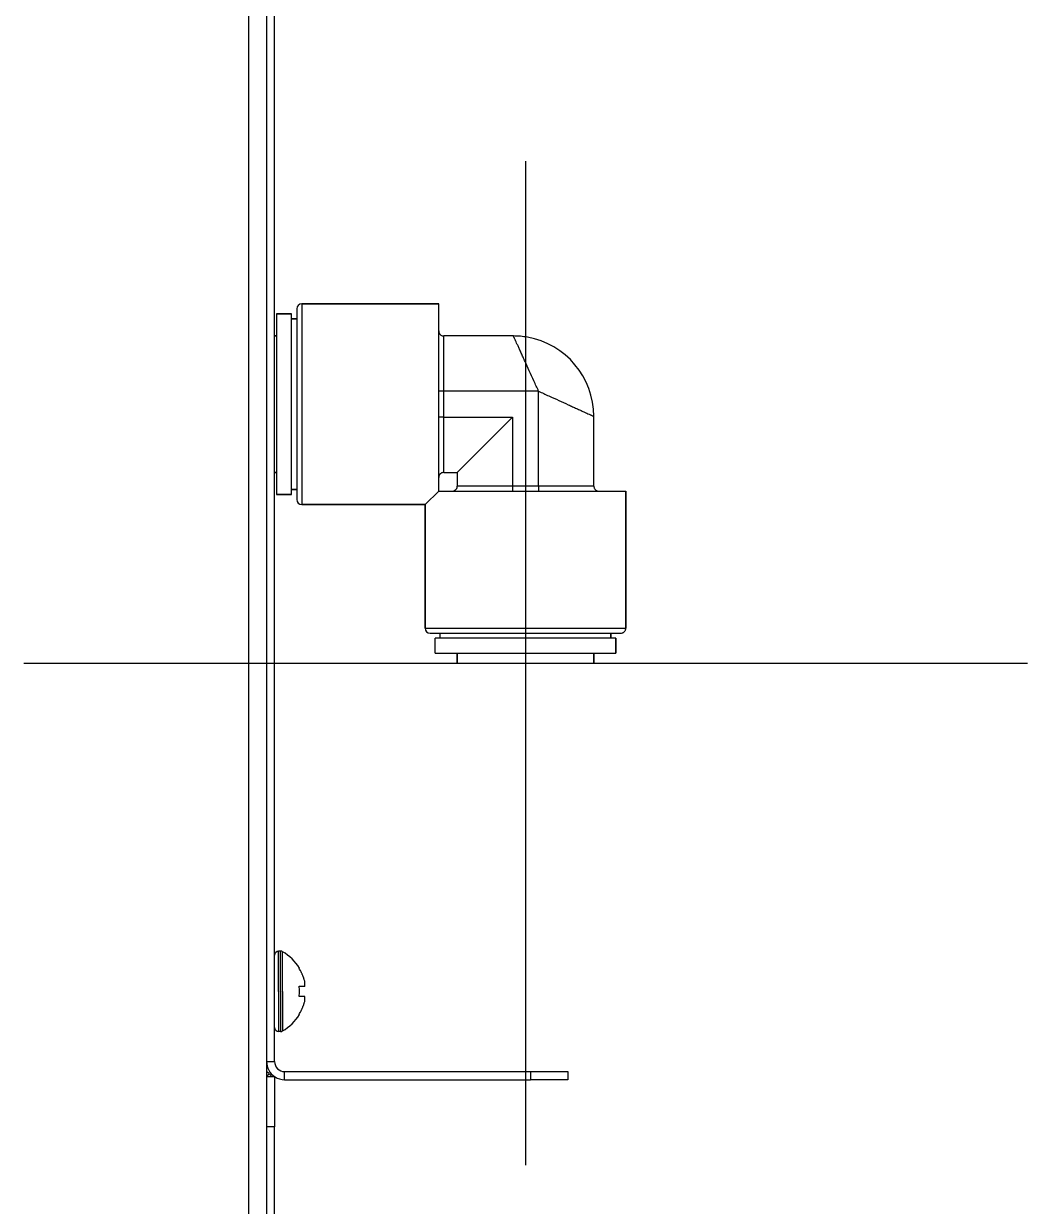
# Model space of a CAD drawing. Header units: millimetres. Extents: x -1584 to 3730, y -1918 to 2655.
# Drawn here: x -718 to -618, y 275.4 to 393.2 of the extents above; entities that cross this region are included whole.
import ezdxf

# ---------------------------------------------------------------- set-up
doc = ezdxf.new("R2010")
doc.units = ezdxf.units.MM
doc.header["$LTSCALE"] = 65.395
doc.layers.get('0').update_dxf_attribs({"linetype": 'CONTINUOUS'})
doc.layers.add('ASSI', color=7, linetype='CONTINUOUS')
doc.layers.add('GEOM', color=7, linetype='CONTINUOUS')

msp = doc.modelspace()

# ---------------------------------------------------------------- linework, layer by layer
at = {"linetype": 'Continuous'}
for p, q in [((-693.83, 982.35), (-693.83, -137.15)), ((-695.63, 970.4), (-695.63, -137.15)), ((-690.33, 365.33), (-676.68, 365.33)), ((-690.33, 365.33), (-690.33, 345.33)), ((-692.83, 364.33), (-692.83, 362.13)), ((-692.83, 364.33), (-691.33, 364.33)), ((-691.33, 364.33), (-692.83, 364.33)), ((-691.33, 363.84), (-691.33, 364.33)), ((-690.83, 364.83), (-690.83, 363.83)), ((-691.33, 363.83), (-691.33, 363.84)), ((-691.33, 363.83), (-690.83, 363.83)), ((-690.83, 363.83), (-691.33, 363.83)), ((-691.33, 346.83), (-691.33, 363.83)), ((-690.83, 363.83), (-690.83, 346.83)), ((-692.83, 362.13), (-692.83, 348.53)), ((-669.23, 362.13), (-676.18, 362.13)), ((-676.18, 356.63), (-676.18, 362.13)), ((-676.18, 356.63), (-676.68, 356.63)), ((-676.18, 354.03), (-676.18, 356.63)), ((-666.73, 356.63), (-676.18, 356.63)), ((-666.73, 347.18), (-666.73, 356.63)), ((-676.18, 354.03), (-676.68, 354.03)), ((-676.18, 354.03), (-669.33, 354.03)), ((-676.18, 348.53), (-676.18, 354.03)), ((-669.33, 354.03), (-674.83, 348.53)), ((-669.33, 354.03), (-669.33, 347.18)), ((-661.23, 347.18), (-661.23, 354.13)), ((-692.83, 348.53), (-692.83, 346.33)), ((-676.18, 348.53), (-674.83, 348.53)), ((-674.83, 348.53), (-674.83, 347.18)), ((-691.33, 346.83), (-690.83, 346.83)), ((-690.83, 346.83), (-691.33, 346.83)), ((-691.33, 346.82), (-691.33, 346.83)), ((-691.33, 346.33), (-691.33, 346.82)), ((-690.83, 346.83), (-690.83, 345.83)), ((-669.33, 347.18), (-674.83, 347.18)), ((-666.73, 347.18), (-669.33, 347.18)), ((-669.33, 347.18), (-669.33, 346.68)), ((-661.23, 347.18), (-666.73, 347.18)), ((-666.73, 347.18), (-666.73, 346.68)), ((-658.03, 346.68), (-658.03, 333.03)), ((-692.83, 346.33), (-691.33, 346.33)), ((-691.33, 346.33), (-692.83, 346.33)), ((-690.33, 345.33), (-678.03, 345.33)), ((-678.03, 345.33), (-678.03, 333.03)), ((-678.03, 333.03), (-658.03, 333.03)), ((-677.53, 332.53), (-676.53, 332.53)), ((-676.53, 332.03), (-676.53, 332.53)), ((-676.53, 332.03), (-676.53, 332.53)), ((-676.53, 332.53), (-659.53, 332.53)), ((-659.53, 332.03), (-659.53, 332.53)), ((-659.53, 332.53), (-658.53, 332.53)), ((-659.53, 332.53), (-659.53, 332.03)), ((-677.03, 330.53), (-677.03, 332.03)), ((-677.03, 330.53), (-677.03, 332.03)), ((-676.55, 332.03), (-677.03, 332.03)), ((-676.53, 332.03), (-676.55, 332.03)), ((-659.53, 332.03), (-676.53, 332.03)), ((-659.52, 332.03), (-659.53, 332.03)), ((-659.03, 332.03), (-659.52, 332.03)), ((-659.03, 330.53), (-659.03, 332.03)), ((-659.03, 332.03), (-659.03, 330.53)), ((-677.03, 330.53), (-674.83, 330.53)), ((-674.83, 330.53), (-661.23, 330.53)), ((-661.23, 330.53), (-659.03, 330.53)), ((-690.59, 299.15), (-690.55, 299.15)), ((-690.59, 297.35), (-690.04, 297.35)), ((-690.04, 296.35), (-690.59, 296.35)), ((-690.55, 294.55), (-690.59, 294.55))]:
    msp.add_line(p, q, dxfattribs=at)
at = {"color": 4}
for p, q in [((-668.03, 379.53), (-668.03, 279.53)), ((-718.03, 329.53), (-618.03, 329.53))]:
    msp.add_line(p, q, dxfattribs=at)
at = {"linetype": 'Continuous'}
for centre, radius, start, end in [((-690.33, 364.83), 0.5, 90, 180), ((-690.33, 364.83), 0.5, 90, 180), ((-676.18, 362.63), 0.5, 180, 198), ((-676.18, 362.63), 0.5, 180, 198), ((-676.18, 362.63), 0.5, 198, 208.2857), ((-676.18, 362.63), 0.5, 198, 208.2857), ((-676.18, 362.63), 0.5, 208.2857, 216), ((-676.18, 362.63), 0.5, 208.2857, 216), ((-676.18, 362.63), 0.5, 216, 226.8), ((-676.18, 362.63), 0.5, 216, 226.8), ((-676.18, 362.63), 0.5, 226.8, 234), ((-676.18, 362.63), 0.5, 226.8, 234), ((-676.18, 362.63), 0.5, 234, 252), ((-676.18, 362.63), 0.5, 234, 252), ((-676.18, 362.63), 0.5, 252, 270), ((-676.18, 362.63), 0.5, 252, 270), ((-669.23, 354.13), 8, 80, 90), ((-669.23, 354.13), 8, 80, 90), ((-669.23, 354.13), 8, 360, 80), ((-669.23, 354.13), 8, 0, 80), ((-676.18, 348.03), 0.5, 162, 180), ((-676.18, 348.03), 0.5, 162, 180), ((-676.18, 348.03), 0.5, 153.4938, 162), ((-676.18, 348.03), 0.5, 153.4938, 162), ((-676.18, 348.03), 0.5, 144, 153.4938), ((-676.18, 348.03), 0.5, 144, 153.4938), ((-676.18, 348.03), 0.5, 134.1874, 144), ((-676.18, 348.03), 0.5, 134.1874, 144), ((-676.18, 348.03), 0.5, 126, 134.1874), ((-676.18, 348.03), 0.5, 126, 134.1874), ((-676.18, 348.03), 0.5, 114.4921, 126), ((-676.18, 348.03), 0.5, 114.4921, 126), ((-676.18, 348.03), 0.5, 108, 114.4921), ((-676.18, 348.03), 0.5, 108, 114.4921), ((-676.18, 348.03), 0.5, 90, 108), ((-676.18, 348.03), 0.5, 90, 108), ((-675.33, 347.18), 0.5, 270, 288), ((-675.33, 347.18), 0.5, 270, 288), ((-675.33, 347.18), 0.5, 288, 298.2857), ((-675.33, 347.18), 0.5, 288, 298.2857), ((-675.33, 347.18), 0.5, 298.2857, 306), ((-675.33, 347.18), 0.5, 298.2857, 306), ((-675.33, 347.18), 0.5, 306, 316.8), ((-675.33, 347.18), 0.5, 306, 316.8), ((-675.33, 347.18), 0.5, 316.8, 324), ((-675.33, 347.18), 0.5, 316.8, 324), ((-675.33, 347.18), 0.5, 324, 342), ((-675.33, 347.18), 0.5, 324, 342), ((-675.33, 347.18), 0.5, 342, 360), ((-675.33, 347.18), 0.5, 342, 360), ((-660.73, 347.18), 0.5, 180, 198), ((-660.73, 347.18), 0.5, 180, 198), ((-660.73, 347.18), 0.5, 198, 204.4922), ((-660.73, 347.18), 0.5, 198, 204.4922), ((-660.73, 347.18), 0.5, 204.4922, 216), ((-660.73, 347.18), 0.5, 204.4922, 216), ((-660.73, 347.18), 0.5, 216, 224.1874), ((-660.73, 347.18), 0.5, 216, 224.1874), ((-660.73, 347.18), 0.5, 224.1874, 234), ((-660.73, 347.18), 0.5, 224.1874, 234), ((-660.73, 347.18), 0.5, 234, 243.4938), ((-660.73, 347.18), 0.5, 234, 243.4938), ((-660.73, 347.18), 0.5, 243.4938, 252), ((-660.73, 347.18), 0.5, 243.4938, 252), ((-660.73, 347.18), 0.5, 252, 270), ((-660.73, 347.18), 0.5, 252, 270), ((-690.33, 345.83), 0.5, 180, 270), ((-690.33, 345.83), 0.5, 180, 270), ((-677.53, 333.03), 0.5, 180, 270), ((-658.53, 333.03), 0.5, 270, 288), ((-658.53, 333.03), 0.5, 270, 288), ((-658.53, 333.03), 0.5, 288, 298.7744), ((-658.53, 333.03), 0.5, 288, 298.7744), ((-658.53, 333.03), 0.5, 298.7744, 306), ((-658.53, 333.03), 0.5, 298.7744, 306), ((-658.53, 333.03), 0.5, 306, 317.2071), ((-658.53, 333.03), 0.5, 306, 317.2071), ((-658.53, 333.03), 0.5, 317.2071, 324), ((-658.53, 333.03), 0.5, 317.2071, 324), ((-658.53, 333.03), 0.5, 324, 336.2568), ((-658.53, 333.03), 0.5, 324, 336.2568), ((-658.53, 333.03), 0.5, 336.2568, 342), ((-658.53, 333.03), 0.5, 336.2568, 342), ((-658.53, 333.03), 0.5, 342, 360), ((-658.53, 333.03), 0.5, 342, 360), ((-694.64, 296.66), 4.75, 28.9687, 31.5341), ((-694.64, 296.67), 4.75, 28.0074, 28.9684), ((-694.63, 296.67), 4.75, 26.6813, 28.0074), ((-694.63, 296.67), 4.74, 25.5402, 26.6812), ((-694.63, 296.67), 4.74, 24.5722, 25.5402), ((-694.62, 296.67), 4.73, 23.3175, 24.5722), ((-694.62, 296.67), 4.73, 22.5474, 23.3174), ((-694.61, 296.68), 4.72, 21.0025, 22.5476), ((-694.6, 296.68), 4.72, 20.5181, 21.0023), ((-694.59, 296.68), 4.7, 18.4656, 20.5187), ((-694.58, 296.69), 4.68, 17.3773, 18.465), ((-694.56, 296.69), 4.67, 16.3949, 17.3772), ((-694.34, 296.85), 3.79, 0.0089, 7.5987), ((-694.53, 296.7), 4.64, 14.3176, 16.3964), ((-692.03, 297.6), 2.01, 5.1401, 7.2744), ((-692.03, 297.6), 2.01, 352.7259, 354.7415), ((-692, 297.6), 1.98, 4.2856, 5.1372), ((-691.99, 297.6), 1.97, 3.0233, 4.286), ((-691.99, 297.6), 1.97, 355.3984, 356.7833), ((-692.01, 297.6), 1.98, 354.7442, 355.3991), ((-691.98, 297.6), 1.96, 1.9964, 3.0228), ((-691.97, 297.6), 1.95, 0.9261, 1.9964), ((-691.97, 297.6), 1.95, 359.8006, 0.9258), ((-691.97, 297.6), 1.95, 358.8459, 359.8005), ((-691.98, 297.6), 1.96, 357.6234, 358.8455), ((-691.98, 297.6), 1.96, 356.7841, 357.6235), ((-694.34, 296.85), 3.79, 352.4013, 359.9911), ((-694.53, 297), 4.64, 343.6036, 345.6824), ((-692.03, 296.1), 2.01, 5.2585, 7.2741), ((-692.03, 296.1), 2.01, 352.7256, 354.8598), ((-692.01, 296.1), 1.98, 4.6009, 5.2558), ((-691.99, 296.1), 1.97, 3.2167, 4.6016), ((-691.99, 296.1), 1.97, 355.714, 356.9766), ((-692, 296.1), 1.98, 354.8627, 355.7144), ((-691.98, 296.1), 1.96, 2.3765, 3.2159), ((-691.98, 296.1), 1.95, 1.1545, 2.3767), ((-691.97, 296.1), 1.95, 0.1995, 1.1541), ((-691.97, 296.1), 1.95, 359.0741, 0.1995), ((-691.97, 296.1), 1.95, 358.0037, 359.0738), ((-691.98, 296.1), 1.96, 356.9771, 358.0037), ((-694.64, 297.04), 4.75, 328.4659, 331.0313), ((-694.64, 297.03), 4.75, 331.0316, 331.9926), ((-694.63, 297.03), 4.75, 331.9926, 333.3187), ((-694.63, 297.03), 4.74, 333.3188, 334.4598), ((-694.63, 297.03), 4.74, 334.4598, 335.4278), ((-694.62, 297.03), 4.73, 335.4278, 336.6825), ((-694.62, 297.03), 4.73, 336.6826, 337.4526), ((-694.61, 297.02), 4.72, 337.4524, 338.9975), ((-694.6, 297.02), 4.72, 338.9977, 339.4819), ((-694.59, 297.02), 4.7, 339.4813, 341.5344), ((-694.58, 297.01), 4.68, 341.535, 342.6227), ((-694.56, 297.01), 4.67, 342.6228, 343.6051)]:
    msp.add_arc(centre, radius, start, end, dxfattribs=at)
for points, knots in [([(-666.73, 356.63), (-666.88, 356.98), (-667.2, 357.64), (-667.64, 358.63), (-668, 359.42), (-668.27, 360.01), (-668.45, 360.42), (-668.62, 360.79), (-668.77, 361.12), (-668.91, 361.41), (-669, 361.63), (-669.07, 361.77), (-669.11, 361.87), (-669.15, 361.94), (-669.18, 362.01), (-669.2, 362.06), (-669.22, 362.09), (-669.22, 362.11), (-669.23, 362.12), (-669.23, 362.13), (-669.23, 362.13), (-669.23, 362.13)], [0, 0, 0, 0, 0.186725, 0.36791, 0.537829, 0.616656, 0.690333, 0.758043, 0.818953, 0.87224, 0.917107, 0.936164, 0.952859, 0.967121, 0.978886, 0.988093, 0.994694, 0.99701, 0.998668, 0.999666, 1, 1, 1, 1]), ([(-666.73, 356.63), (-666.39, 356.48), (-665.72, 356.16), (-664.73, 355.72), (-663.94, 355.36), (-663.35, 355.09), (-662.95, 354.91), (-662.58, 354.74), (-662.24, 354.59), (-661.95, 354.45), (-661.74, 354.36), (-661.59, 354.29), (-661.5, 354.25), (-661.42, 354.21), (-661.35, 354.18), (-661.3, 354.16), (-661.27, 354.15), (-661.25, 354.14), (-661.24, 354.13), (-661.24, 354.13), (-661.23, 354.13), (-661.23, 354.13)], [0, 0, 0, 0, 0.18673, 0.367921, 0.537848, 0.61668, 0.690366, 0.758093, 0.819034, 0.872347, 0.917205, 0.936245, 0.952919, 0.967158, 0.9789, 0.988088, 0.994676, 0.996991, 0.998651, 0.999654, 1, 1, 1, 1])]:
    msp.add_open_spline(points, degree=3, knots=knots, dxfattribs=at)
at = {"layer": 'ASSI', "linetype": 'Continuous'}
for p, q in [((-676.68, 365.33), (-690.33, 365.33)), ((-676.68, 362.63), (-676.68, 365.33)), ((-692.83, 362.13), (-693.03, 362.13)), ((-693.03, 362.13), (-692.83, 362.13)), ((-676.68, 356.63), (-676.68, 362.63)), ((-676.68, 354.03), (-676.68, 356.63)), ((-676.68, 348.03), (-676.68, 354.03)), ((-692.83, 348.53), (-693.03, 348.53)), ((-693.03, 348.53), (-692.83, 348.53)), ((-676.68, 346.68), (-676.68, 348.03)), ((-676.68, 346.68), (-678.03, 345.33)), ((-676.68, 346.68), (-675.33, 346.68)), ((-675.33, 346.68), (-669.33, 346.68)), ((-669.33, 346.68), (-666.73, 346.68)), ((-666.73, 346.68), (-660.73, 346.68)), ((-660.73, 346.68), (-658.03, 346.68)), ((-658.03, 333.03), (-658.03, 346.68)), ((-678.03, 345.33), (-690.33, 345.33)), ((-678.03, 333.03), (-678.03, 345.33)), ((-674.83, 329.53), (-674.83, 330.53)), ((-674.83, 330.53), (-674.83, 329.53)), ((-661.23, 329.53), (-661.23, 330.53)), ((-661.23, 330.53), (-661.23, 329.53)), ((-674.83, 329.53), (-673.03, 329.53)), ((-673.03, 329.53), (-663.03, 329.53)), ((-663.03, 329.53), (-661.23, 329.53)), ((-692.43, 300.85), (-692.63, 300.85)), ((-692.63, 296.85), (-692.63, 300.85)), ((-692.43, 296.85), (-692.43, 300.85)), ((-692.23, 296.85), (-692.23, 300.8)), ((-692.63, 296.85), (-692.63, 292.85)), ((-692.43, 296.85), (-692.43, 292.85)), ((-692.23, 296.85), (-692.23, 292.9)), ((-692.43, 292.85), (-692.63, 292.85))]:
    msp.add_line(p, q, dxfattribs=at)
for centre, radius, start, end in [((-692.63, 300.45), 0.4, 90, 180), ((-692.43, 300.45), 0.4, 59.6988, 90), ((-694.65, 296.65), 4.8, 31.5974, 59.6988), ((-694.65, 296.65), 4.8, 31.4579, 31.5974), ((-694.65, 297.05), 4.8, 300.3012, 328.4026), ((-694.65, 297.05), 4.8, 328.4026, 328.5421), ((-692.63, 293.25), 0.4, 180, 270), ((-692.43, 293.25), 0.4, 270, 300.3012)]:
    msp.add_arc(centre, radius, start, end, dxfattribs=at)
at = {"layer": 'GEOM', "linetype": 'Continuous'}
for p, q in [((-693.03, 289.85), (-693.03, 966.05)), ((-693.83, 289.85), (-693.03, 289.85)), ((-692.03, 288.85), (-667.54, 288.85)), ((-692.03, 288.05), (-692.03, 288.85)), ((-667.54, 288.85), (-663.83, 288.85)), ((-667.54, 288.85), (-667.54, 288.05)), ((-663.83, 288.85), (-663.83, 288.05)), ((-663.83, 288.85), (-663.83, 288.05)), ((-693.83, 288.35), (-693.56, 288.62)), ((-693.03, 288.35), (-693.83, 288.35)), ((-693.03, 288.35), (-693.03, 283.35)), ((-692.03, 288.05), (-667.54, 288.05)), ((-663.83, 288.05), (-667.54, 288.05)), ((-693.03, 283.35), (-693.83, 283.35)), ((-693.03, 93.85), (-693.03, 283.35))]:
    msp.add_line(p, q, dxfattribs=at)
for centre, radius, start, end in [((-692.03, 289.85), 1.8, 180, 236.3139), ((-692.03, 289.85), 1, 180, 270), ((-694.83, 287.35), 1.8, 45, 56.2055), ((-694.83, 287.35), 1.8, 33.7945, 45), ((-692.03, 289.85), 1.8, 236.3139, 237.861), ((-692.03, 289.85), 1.8, 237.861, 270)]:
    msp.add_arc(centre, radius, start, end, dxfattribs=at)

doc.saveas('drawing.dxf')
